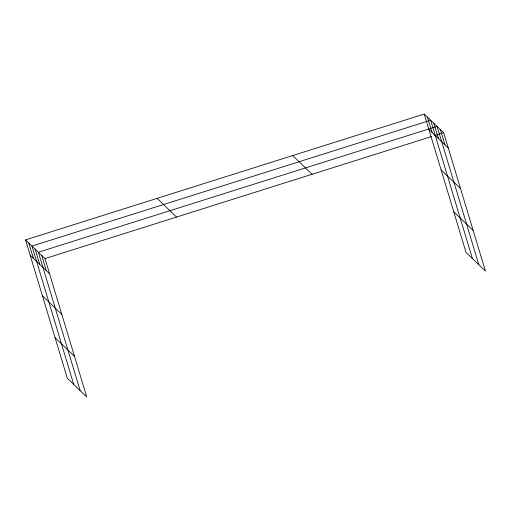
<?xml version="1.0" encoding="UTF-8"?>
<svg xmlns="http://www.w3.org/2000/svg" width="511" height="511" viewBox="0 0 511 511"><rect width="100%" height="100%" fill="white"/><g stroke="black" fill="none" stroke-linecap="round" stroke-linejoin="round"><path stroke-width="0.77" d="M25.55 239.895L44.981 258.592L86.761 396.958L67.324 378.268L25.55 239.895L424.239 114.042L443.676 132.732L485.45 271.105L466.019 252.408L424.239 114.042M44.981 258.592L431.578 136.552M434.599 135.6L443.676 132.732M428.838 129.27L448.268 147.96M441.108 169.907L460.539 188.597M453.749 211.778L473.18 230.467M292.675 155.574L312.106 174.264M157.12 198.364L176.55 217.054M30.149 255.123L49.58 273.813M42.419 295.76L61.85 314.45M55.054 337.63L74.491 356.32M440.373 129.558L444.966 144.785M478.845 264.749L437.065 126.377L38.376 252.236L80.15 390.602M433.858 123.292L438.457 138.519M472.432 258.579L430.652 120.213L31.963 246.066L73.737 384.432M427.445 117.128L432.044 132.355M41.678 255.411L46.277 270.638M35.17 249.151L39.769 264.379M28.757 242.981L33.356 258.208"/></g></svg>
